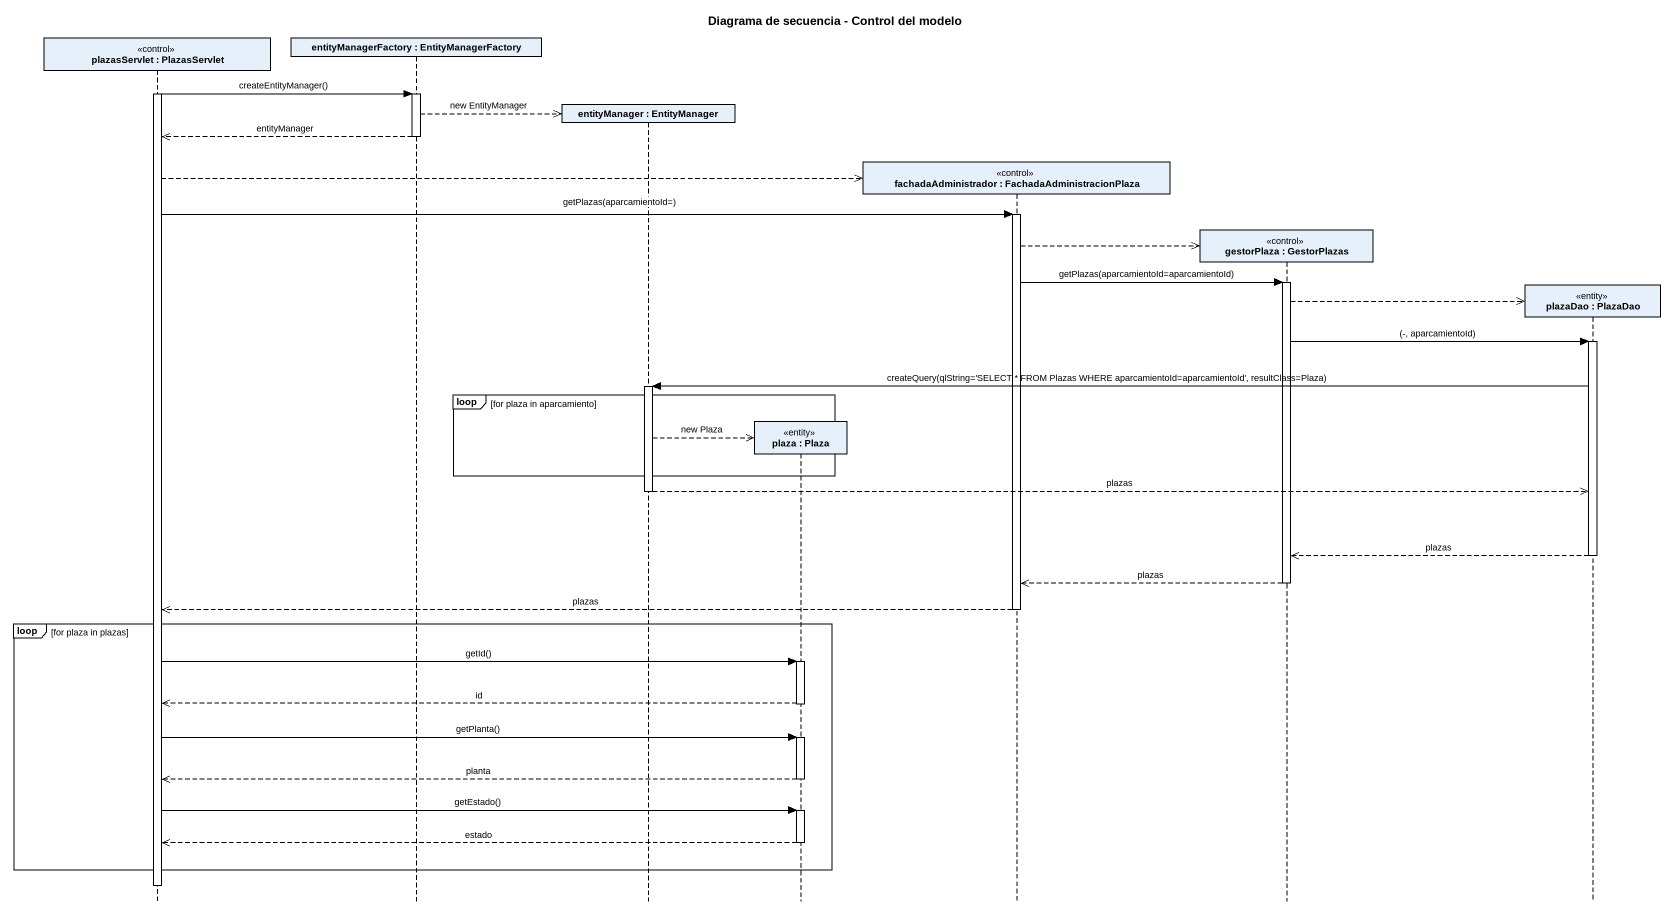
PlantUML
@startuml
title Diagrama de secuencia - Control del modelo
hide footbox
participant "plazasServlet : PlazasServlet" as plazasServlet <<control>>
participant "entityManagerFactory : EntityManagerFactory" as entityManagerFactory
participant "entityManager : EntityManager" as entityManager
participant "plaza : Plaza" as plaza <<entity>>
participant "fachadaAdministrador : FachadaAdministracionPlaza" as fachadaAdministrador <<control>>
participant "gestorPlaza : GestorPlazas" as gestorPlaza <<control>>
participant "plazaDao : PlazaDao" as plazaDao <<entity>>

activate plazasServlet
plazasServlet -> entityManagerFactory : createEntityManager()
activate entityManagerFactory
entityManagerFactory -->> entityManager ** : new EntityManager
entityManagerFactory -->> plazasServlet : entityManager
deactivate entityManagerFactory
plazasServlet -->> fachadaAdministrador **
plazasServlet -> fachadaAdministrador : getPlazas(aparcamientoId=)
activate fachadaAdministrador
fachadaAdministrador -->> gestorPlaza **
fachadaAdministrador -> gestorPlaza : getPlazas(aparcamientoId=aparcamientoId)
activate gestorPlaza
gestorPlaza -->> plazaDao **
gestorPlaza -> plazaDao : (-, aparcamientoId)
activate plazaDao
plazaDao -> entityManager : createQuery(qlString='SELECT * FROM Plazas WHERE aparcamientoId=aparcamientoId', resultClass=Plaza)
activate entityManager
loop for plaza in aparcamiento
  entityManager -->> plaza ** : new Plaza
end
entityManager -->> plazaDao : plazas
deactivate entityManager
plazaDao -->> gestorPlaza : plazas
deactivate plazaDao
gestorPlaza -->> fachadaAdministrador : plazas
deactivate gestorPlaza
fachadaAdministrador -->> plazasServlet : plazas
deactivate fachadaAdministrador
loop for plaza in plazas
  plazasServlet -> plaza : getId()
  activate plaza
  plaza -->> plazasServlet : id
  deactivate plaza
  plazasServlet -> plaza : getPlanta()
  activate plaza
  plaza -->> plazasServlet : planta
  deactivate plaza
  plazasServlet -> plaza : getEstado()
  activate plaza
  plaza -->> plazasServlet : estado
  deactivate plaza
end
deactivate plazasServlet
@enduml
